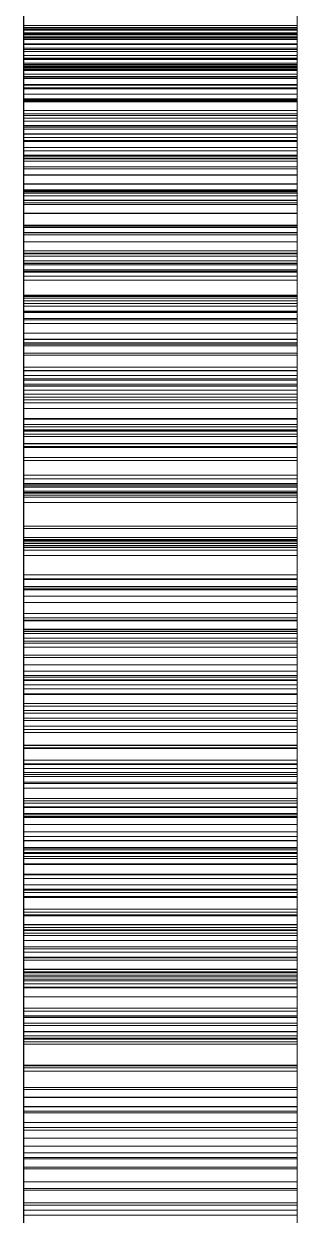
# Model space of a CAD drawing. Header units: millimetres. Extents: x 38 to 970, y 105 to 390.
# Drawn here: x 225 to 225.2, y 339.941 to 340.812 of the extents above; entities that cross this region are included whole.
import ezdxf

# ---------------------------------------------------------------- set-up
doc = ezdxf.new("R2010")
doc.units = ezdxf.units.MM
doc.linetypes.add('WP_HIDDEN', pattern=[2.3, 1.5, -0.8])
doc.layers.add('HIDDEN', color=7, linetype='WP_HIDDEN', lineweight=13)
doc.layers.add('VISIBLE', color=7, linetype='CONTINUOUS', lineweight=25)

msp = doc.modelspace()

# ---------------------------------------------------------------- linework, layer by layer
at = {"layer": 'HIDDEN', "ltscale": 1.428571}
for p, q in [((225, 341.01976), (225, 338.86676)), ((225, 339.45567), (225, 341.01976)), ((225.2, 338.86676), (225.2, 341.01976)), ((225.2, 341.01976), (225.2, 339.45567)), ((225, 340.83688), (225, 340.80851)), ((225.2, 340.80851), (225.2, 340.83688)), ((225, 340.80583), (225, 340.8273)), ((225, 340.80439), (225, 340.82713)), ((225, 340.82475), (225, 340.7922)), ((225, 340.8019), (225, 340.82344)), ((225, 340.82277), (225, 340.80091)), ((225.2, 340.8273), (225.2, 340.80583)), ((225.2, 340.82713), (225.2, 340.80439)), ((225.2, 340.7922), (225.2, 340.82475)), ((225.2, 340.82344), (225.2, 340.8019)), ((225.2, 340.80091), (225.2, 340.82277)), ((225, 340.8125), (225, 340.78942)), ((225.2, 340.78942), (225.2, 340.8125)), ((225, 340.81121), (225, 340.8097)), ((225, 340.80972), (225, 340.81121)), ((225, 340.81121), (225.2, 340.81121)), ((225, 340.80967), (225, 340.81121)), ((225, 340.80975), (225, 340.80796)), ((225, 340.80806), (225, 340.80975)), ((225, 340.80975), (225.2, 340.80975)), ((225, 340.80525), (225, 340.80972)), ((225, 340.80972), (225.2, 340.80972)), ((225, 340.8097), (225, 340.80516)), ((225, 340.8097), (225.2, 340.8097)), ((225, 340.80967), (225.2, 340.80967)), ((225, 340.80502), (225, 340.80967)), ((225, 340.80851), (225, 340.77841)), ((225, 340.80851), (225.2, 340.80851)), ((225, 340.803), (225, 340.80806)), ((225, 340.80806), (225.2, 340.80806)), ((225, 340.80796), (225, 340.80259)), ((225, 340.80796), (225.2, 340.80796)), ((225, 340.78377), (225, 340.80583)), ((225, 340.80583), (225.2, 340.80583)), ((225, 340.79779), (225, 340.80525)), ((225, 340.80525), (225.2, 340.80525)), ((225, 340.80516), (225, 340.79758)), ((225, 340.80516), (225.2, 340.80516)), ((225, 340.80502), (225.2, 340.80502)), ((225, 340.79727), (225, 340.80502)), ((225, 340.78051), (225, 340.80439)), ((225, 340.80439), (225.2, 340.80439)), ((225.2, 340.81121), (225.2, 340.80972)), ((225.2, 340.8097), (225.2, 340.81121)), ((225.2, 340.81121), (225.2, 340.80967)), ((225.2, 340.80975), (225.2, 340.80806)), ((225.2, 340.80796), (225.2, 340.80975)), ((225.2, 340.80972), (225.2, 340.80525)), ((225.2, 340.80516), (225.2, 340.8097)), ((225.2, 340.80967), (225.2, 340.80502)), ((225.2, 340.77841), (225.2, 340.80851)), ((225.2, 340.80806), (225.2, 340.803)), ((225.2, 340.80259), (225.2, 340.80796)), ((225.2, 340.80583), (225.2, 340.78377)), ((225.2, 340.80525), (225.2, 340.79779)), ((225.2, 340.79758), (225.2, 340.80516)), ((225.2, 340.80502), (225.2, 340.79727)), ((225.2, 340.80439), (225.2, 340.78051)), ((225, 340.79457), (225, 340.803)), ((225, 340.803), (225.2, 340.803)), ((225, 340.80259), (225, 340.79364)), ((225, 340.80259), (225.2, 340.80259)), ((225, 340.77942), (225, 340.8019)), ((225, 340.8019), (225.2, 340.8019)), ((225, 340.80091), (225, 340.77849)), ((225, 340.80091), (225.2, 340.80091)), ((225, 340.78735), (225, 340.79779)), ((225, 340.79779), (225.2, 340.79779)), ((225, 340.79758), (225, 340.78698)), ((225, 340.79758), (225.2, 340.79758)), ((225, 340.79727), (225.2, 340.79727)), ((225, 340.78643), (225, 340.79727)), ((225.2, 340.803), (225.2, 340.79457)), ((225.2, 340.79364), (225.2, 340.80259)), ((225.2, 340.8019), (225.2, 340.77942)), ((225.2, 340.77849), (225.2, 340.80091)), ((225.2, 340.79779), (225.2, 340.78735)), ((225.2, 340.78698), (225.2, 340.79758)), ((225.2, 340.79727), (225.2, 340.78643)), ((225, 340.78276), (225, 340.79457)), ((225, 340.79457), (225.2, 340.79457)), ((225, 340.79364), (225, 340.78111)), ((225, 340.79364), (225.2, 340.79364)), ((225, 340.7922), (225, 340.75688)), ((225, 340.7922), (225.2, 340.7922)), ((225, 340.78942), (225, 340.76569)), ((225, 340.78942), (225.2, 340.78942)), ((225, 340.77393), (225, 340.78735)), ((225, 340.78735), (225.2, 340.78735)), ((225, 340.78698), (225, 340.77335)), ((225, 340.78698), (225.2, 340.78698)), ((225, 340.78643), (225.2, 340.78643)), ((225, 340.77249), (225, 340.78643)), ((225.2, 340.79457), (225.2, 340.78276)), ((225.2, 340.78111), (225.2, 340.79364)), ((225.2, 340.75688), (225.2, 340.7922)), ((225.2, 340.76569), (225.2, 340.78942)), ((225.2, 340.78735), (225.2, 340.77393)), ((225.2, 340.77335), (225.2, 340.78698)), ((225.2, 340.78643), (225.2, 340.77249)), ((225, 340.76113), (225, 340.78377)), ((225, 340.78377), (225.2, 340.78377)), ((225, 340.76758), (225, 340.78276)), ((225, 340.78276), (225.2, 340.78276)), ((225, 340.78184), (225, 340.06956)), ((225, 340.78184), (225.2, 340.78184)), ((225, 340.7803), (225, 340.78184)), ((225, 340.78111), (225, 340.765)), ((225, 340.78111), (225.2, 340.78111)), ((225, 340.75551), (225, 340.78051)), ((225, 340.78051), (225.2, 340.78051)), ((225, 340.7803), (225.2, 340.7803)), ((225, 340.77569), (225, 340.7803)), ((225, 340.75602), (225, 340.77942)), ((225, 340.77942), (225.2, 340.77942)), ((225, 340.77849), (225, 340.75552)), ((225, 340.77849), (225.2, 340.77849)), ((225, 340.77841), (225, 340.7466)), ((225, 340.77841), (225.2, 340.77841)), ((225.2, 340.78377), (225.2, 340.76113)), ((225.2, 340.78276), (225.2, 340.76758)), ((225.2, 340.06956), (225.2, 340.78184)), ((225.2, 340.78184), (225.2, 340.7803)), ((225.2, 340.765), (225.2, 340.78111)), ((225.2, 340.78051), (225.2, 340.75551)), ((225.2, 340.7803), (225.2, 340.77569)), ((225.2, 340.77942), (225.2, 340.75602)), ((225.2, 340.75552), (225.2, 340.77849)), ((225.2, 340.7466), (225.2, 340.77841)), ((225, 340.77569), (225.2, 340.77569)), ((225, 340.76801), (225, 340.77569)), ((225, 340.75752), (225, 340.77393)), ((225, 340.77393), (225.2, 340.77393)), ((225, 340.77335), (225, 340.75669)), ((225, 340.77335), (225.2, 340.77335)), ((225, 340.77249), (225.2, 340.77249)), ((225, 340.75545), (225, 340.77249)), ((225.2, 340.77569), (225.2, 340.76801)), ((225.2, 340.77393), (225.2, 340.75752)), ((225.2, 340.75669), (225.2, 340.77335)), ((225.2, 340.77249), (225.2, 340.75545)), ((225, 340.76801), (225.2, 340.76801)), ((225, 340.75724), (225, 340.76801)), ((225, 340.74903), (225, 340.76758)), ((225, 340.76758), (225.2, 340.76758)), ((225, 340.76569), (225, 340.74132)), ((225, 340.76569), (225.2, 340.76569)), ((225, 340.765), (225, 340.74531)), ((225, 340.765), (225.2, 340.765)), ((225, 340.7379), (225, 340.76113)), ((225, 340.76113), (225.2, 340.76113)), ((225.2, 340.76801), (225.2, 340.75724)), ((225.2, 340.76758), (225.2, 340.74903)), ((225.2, 340.74132), (225.2, 340.76569)), ((225.2, 340.74531), (225.2, 340.765)), ((225.2, 340.76113), (225.2, 340.7379)), ((225, 340.73813), (225, 340.75752)), ((225, 340.75752), (225.2, 340.75752)), ((225, 340.75724), (225.2, 340.75724)), ((225, 340.74341), (225, 340.75724)), ((225, 340.75688), (225, 340.71968)), ((225, 340.75688), (225.2, 340.75688)), ((225, 340.75669), (225, 340.737)), ((225, 340.75669), (225.2, 340.75669)), ((225, 340.73167), (225, 340.75602)), ((225, 340.75602), (225.2, 340.75602)), ((225, 340.75552), (225, 340.73199)), ((225, 340.75552), (225.2, 340.75552)), ((225, 340.72937), (225, 340.75551)), ((225, 340.75551), (225.2, 340.75551)), ((225, 340.75545), (225.2, 340.75545)), ((225, 340.73532), (225, 340.75545)), ((225.2, 340.75752), (225.2, 340.73813)), ((225.2, 340.75724), (225.2, 340.74341)), ((225.2, 340.71968), (225.2, 340.75688)), ((225.2, 340.737), (225.2, 340.75669)), ((225.2, 340.75602), (225.2, 340.73167)), ((225.2, 340.73199), (225.2, 340.75552)), ((225.2, 340.75551), (225.2, 340.72937)), ((225.2, 340.75545), (225.2, 340.73532)), ((225, 340.7271), (225, 340.74903)), ((225, 340.74903), (225.2, 340.74903)), ((225, 340.7466), (225, 340.71367)), ((225, 340.7466), (225.2, 340.7466)), ((225, 340.74531), (225, 340.72204)), ((225, 340.74531), (225.2, 340.74531)), ((225, 340.74341), (225.2, 340.74341)), ((225, 340.72649), (225, 340.74341)), ((225.2, 340.74903), (225.2, 340.7271)), ((225.2, 340.71367), (225.2, 340.7466)), ((225.2, 340.72204), (225.2, 340.74531)), ((225.2, 340.74341), (225.2, 340.72649)), ((225, 340.74132), (225, 340.71631)), ((225, 340.74132), (225.2, 340.74132)), ((225, 340.71575), (225, 340.73813)), ((225, 340.73813), (225.2, 340.73813)), ((225, 340.71408), (225, 340.7379)), ((225, 340.7379), (225.2, 340.7379)), ((225, 340.737), (225, 340.71429)), ((225, 340.737), (225.2, 340.737)), ((225, 340.73532), (225.2, 340.73532)), ((225, 340.71208), (225, 340.73532)), ((225.2, 340.71631), (225.2, 340.74132)), ((225.2, 340.73813), (225.2, 340.71575)), ((225.2, 340.7379), (225.2, 340.71408)), ((225.2, 340.71429), (225.2, 340.737)), ((225.2, 340.73532), (225.2, 340.71208)), ((225, 340.73199), (225, 340.7079)), ((225, 340.73199), (225.2, 340.73199)), ((225, 340.70639), (225, 340.73167)), ((225, 340.73167), (225.2, 340.73167)), ((225, 340.70211), (225, 340.72937)), ((225, 340.72937), (225.2, 340.72937)), ((225, 340.7018), (225, 340.7271)), ((225, 340.7271), (225.2, 340.7271)), ((225, 340.72649), (225.2, 340.72649)), ((225, 340.70651), (225, 340.72649)), ((225.2, 340.7079), (225.2, 340.73199)), ((225.2, 340.73167), (225.2, 340.70639)), ((225.2, 340.72937), (225.2, 340.70211)), ((225.2, 340.7271), (225.2, 340.7018)), ((225.2, 340.72649), (225.2, 340.70651)), ((225, 340.72204), (225, 340.69519)), ((225, 340.72204), (225.2, 340.72204)), ((225, 340.71968), (225, 340.68152)), ((225, 340.71968), (225.2, 340.71968)), ((225.2, 340.69519), (225.2, 340.72204)), ((225.2, 340.68152), (225.2, 340.71968)), ((225, 340.71631), (225, 340.69065)), ((225, 340.71631), (225.2, 340.71631)), ((225, 340.69111), (225, 340.71575)), ((225, 340.71575), (225.2, 340.71575)), ((225, 340.71429), (225, 340.68854)), ((225, 340.71429), (225.2, 340.71429)), ((225, 340.71429), (225, 340.68946)), ((225, 340.68969), (225, 340.71408)), ((225, 340.71408), (225.2, 340.71408)), ((225, 340.71367), (225, 340.68023)), ((225, 340.71367), (225.2, 340.71367)), ((225, 340.71208), (225.2, 340.71208)), ((225, 340.68658), (225, 340.71208)), ((225, 340.7079), (225, 340.68326)), ((225, 340.7079), (225.2, 340.7079)), ((225.2, 340.69065), (225.2, 340.71631)), ((225.2, 340.71575), (225.2, 340.69111)), ((225.2, 340.68854), (225.2, 340.71429)), ((225.2, 340.68946), (225.2, 340.71429)), ((225.2, 340.71408), (225.2, 340.68969)), ((225.2, 340.68023), (225.2, 340.71367)), ((225.2, 340.71208), (225.2, 340.68658)), ((225.2, 340.68326), (225.2, 340.7079)), ((225, 340.70651), (225.2, 340.70651)), ((225, 340.69536), (225, 340.70651)), ((225, 340.68018), (225, 340.70639)), ((225, 340.70639), (225.2, 340.70639)), ((225, 340.67371), (225, 340.70211)), ((225, 340.70211), (225.2, 340.70211)), ((225, 340.67405), (225, 340.7018)), ((225, 340.7018), (225.2, 340.7018)), ((225.2, 340.70651), (225.2, 340.69536)), ((225.2, 340.70639), (225.2, 340.68018)), ((225.2, 340.70211), (225.2, 340.67371)), ((225.2, 340.7018), (225.2, 340.67405)), ((225, 340.69536), (225.2, 340.69536)), ((225, 340.68344), (225, 340.69536)), ((225, 340.69519), (225, 340.66518)), ((225, 340.69519), (225.2, 340.69519)), ((225, 340.6649), (225, 340.69111)), ((225, 340.69111), (225.2, 340.69111)), ((225, 340.69065), (225, 340.66435)), ((225, 340.69065), (225.2, 340.69065)), ((225.2, 340.69536), (225.2, 340.68344)), ((225.2, 340.66518), (225.2, 340.69519)), ((225.2, 340.69111), (225.2, 340.6649)), ((225.2, 340.66435), (225.2, 340.69065)), ((225, 340.6647), (225, 340.68969)), ((225, 340.68969), (225.2, 340.68969)), ((225, 340.68946), (225, 340.66343)), ((225, 340.68946), (225.2, 340.68946)), ((225, 340.68854), (225, 340.65976)), ((225, 340.68854), (225.2, 340.68854)), ((225, 340.68658), (225.2, 340.68658)), ((225, 340.65963), (225, 340.68658)), ((225, 340.68344), (225.2, 340.68344)), ((225, 340.658), (225, 340.68344)), ((225, 340.68326), (225, 340.65806)), ((225, 340.68326), (225.2, 340.68326)), ((225.2, 340.68969), (225.2, 340.6647)), ((225.2, 340.66343), (225.2, 340.68946)), ((225.2, 340.65976), (225.2, 340.68854)), ((225.2, 340.68658), (225.2, 340.65963)), ((225.2, 340.68344), (225.2, 340.658)), ((225.2, 340.65806), (225.2, 340.68326)), ((225, 340.68152), (225, 340.64239)), ((225, 340.68152), (225.2, 340.68152)), ((225, 340.68023), (225, 340.64629)), ((225, 340.68023), (225.2, 340.68023)), ((225, 340.65303), (225, 340.68018)), ((225, 340.68018), (225.2, 340.68018)), ((225, 340.64476), (225, 340.67405)), ((225, 340.67405), (225.2, 340.67405)), ((225, 340.64419), (225, 340.67371)), ((225, 340.67371), (225.2, 340.67371)), ((225.2, 340.64239), (225.2, 340.68152)), ((225.2, 340.64629), (225.2, 340.68023)), ((225.2, 340.68018), (225.2, 340.65303)), ((225.2, 340.67405), (225.2, 340.64476)), ((225.2, 340.67371), (225.2, 340.64419)), ((225, 340.66518), (225, 340.63241)), ((225, 340.66518), (225.2, 340.66518)), ((225, 340.63714), (225, 340.6649)), ((225, 340.6649), (225.2, 340.6649)), ((225, 340.63913), (225, 340.6647)), ((225, 340.6647), (225.2, 340.6647)), ((225, 340.66435), (225, 340.63741)), ((225, 340.66435), (225.2, 340.66435)), ((225.2, 340.63241), (225.2, 340.66518)), ((225.2, 340.6649), (225.2, 340.63714)), ((225.2, 340.6647), (225.2, 340.63913)), ((225.2, 340.63741), (225.2, 340.66435)), ((225, 340.66343), (225, 340.63622)), ((225, 340.66343), (225.2, 340.66343)), ((225, 340.65976), (225, 340.62796)), ((225, 340.65976), (225.2, 340.65976)), ((225, 340.65963), (225.2, 340.65963)), ((225, 340.63123), (225, 340.65963)), ((225, 340.65806), (225, 340.63231)), ((225, 340.65806), (225.2, 340.65806)), ((225, 340.658), (225.2, 340.658)), ((225, 340.63085), (225, 340.658)), ((225.2, 340.63622), (225.2, 340.66343)), ((225.2, 340.62796), (225.2, 340.65976)), ((225.2, 340.65963), (225.2, 340.63123)), ((225.2, 340.63231), (225.2, 340.65806)), ((225.2, 340.658), (225.2, 340.63085)), ((225, 340.62494), (225, 340.65303)), ((225, 340.65303), (225.2, 340.65303)), ((225.2, 340.65303), (225.2, 340.62494)), ((225, 340.64629), (225, 340.61185)), ((225, 340.64629), (225.2, 340.64629)), ((225, 340.61393), (225, 340.64476)), ((225, 340.64476), (225.2, 340.64476)), ((225, 340.61354), (225, 340.64419)), ((225, 340.64419), (225.2, 340.64419)), ((225, 340.64239), (225, 340.6023)), ((225, 340.64239), (225.2, 340.64239)), ((225, 340.61298), (225, 340.63913)), ((225, 340.63913), (225.2, 340.63913)), ((225.2, 340.61185), (225.2, 340.64629)), ((225.2, 340.64476), (225.2, 340.61393)), ((225.2, 340.64419), (225.2, 340.61354)), ((225.2, 340.6023), (225.2, 340.64239)), ((225.2, 340.63913), (225.2, 340.61298)), ((225, 340.63741), (225, 340.60983)), ((225, 340.63741), (225.2, 340.63741)), ((225, 340.60781), (225, 340.63714)), ((225, 340.63714), (225.2, 340.63714)), ((225, 340.63622), (225, 340.60781)), ((225, 340.63622), (225.2, 340.63622)), ((225, 340.63241), (225, 340.59689)), ((225, 340.63241), (225.2, 340.63241)), ((225, 340.63231), (225, 340.60599)), ((225, 340.63231), (225.2, 340.63231)), ((225, 340.63123), (225.2, 340.63123)), ((225, 340.60139), (225, 340.63123)), ((225, 340.63085), (225.2, 340.63085)), ((225, 340.602), (225, 340.63085)), ((225.2, 340.60983), (225.2, 340.63741)), ((225.2, 340.63714), (225.2, 340.60781)), ((225.2, 340.60781), (225.2, 340.63622)), ((225.2, 340.59689), (225.2, 340.63241)), ((225.2, 340.60599), (225.2, 340.63231)), ((225.2, 340.63123), (225.2, 340.60139)), ((225.2, 340.63085), (225.2, 340.602)), ((225, 340.62796), (225, 340.59312)), ((225, 340.62796), (225.2, 340.62796)), ((225, 340.59592), (225, 340.62494)), ((225, 340.62494), (225.2, 340.62494)), ((225.2, 340.59312), (225.2, 340.62796)), ((225.2, 340.62494), (225.2, 340.59592)), ((225, 340.58156), (225, 340.61393)), ((225, 340.61393), (225.2, 340.61393)), ((225, 340.58175), (225, 340.61354)), ((225, 340.61354), (225.2, 340.61354)), ((225, 340.58624), (225, 340.61298)), ((225, 340.61298), (225.2, 340.61298)), ((225.2, 340.61393), (225.2, 340.58156)), ((225.2, 340.61354), (225.2, 340.58175)), ((225.2, 340.61298), (225.2, 340.58624)), ((225, 340.61185), (225, 340.5769)), ((225, 340.61185), (225.2, 340.61185)), ((225, 340.60983), (225, 340.5816)), ((225, 340.60983), (225.2, 340.60983)), ((225, 340.57692), (225, 340.60781)), ((225, 340.60781), (225.2, 340.60781)), ((225, 340.60781), (225, 340.57821)), ((225, 340.60599), (225, 340.57913)), ((225, 340.60599), (225.2, 340.60599)), ((225.2, 340.5769), (225.2, 340.61185)), ((225.2, 340.5816), (225.2, 340.60983)), ((225.2, 340.60781), (225.2, 340.57692)), ((225.2, 340.57821), (225.2, 340.60781)), ((225.2, 340.57913), (225.2, 340.60599)), ((225, 340.6023), (225, 340.56125)), ((225, 340.6023), (225.2, 340.6023)), ((225, 340.602), (225.2, 340.602)), ((225, 340.57146), (225, 340.602)), ((225, 340.60139), (225.2, 340.60139)), ((225, 340.5701), (225, 340.60139)), ((225, 340.59689), (225, 340.55861)), ((225, 340.59689), (225.2, 340.59689)), ((225, 340.53508), (225, 340.59592)), ((225, 340.59592), (225.2, 340.59592)), ((225.2, 340.56125), (225.2, 340.6023)), ((225.2, 340.602), (225.2, 340.57146)), ((225.2, 340.60139), (225.2, 340.5701)), ((225.2, 340.55861), (225.2, 340.59689)), ((225.2, 340.59592), (225.2, 340.53508)), ((225, 340.59312), (225, 340.55526)), ((225, 340.59312), (225.2, 340.59312)), ((225, 340.55892), (225, 340.58624)), ((225, 340.58624), (225.2, 340.58624)), ((225.2, 340.55526), (225.2, 340.59312)), ((225.2, 340.58624), (225.2, 340.55892)), ((225, 340.54884), (225, 340.58175)), ((225, 340.58175), (225.2, 340.58175)), ((225, 340.5816), (225, 340.55274)), ((225, 340.5816), (225.2, 340.5816)), ((225, 340.54765), (225, 340.58156)), ((225, 340.58156), (225.2, 340.58156)), ((225, 340.57913), (225, 340.5517)), ((225, 340.57913), (225.2, 340.57913)), ((225, 340.57821), (225, 340.54741)), ((225, 340.57821), (225.2, 340.57821)), ((225.2, 340.58175), (225.2, 340.54884)), ((225.2, 340.55274), (225.2, 340.5816)), ((225.2, 340.58156), (225.2, 340.54765)), ((225.2, 340.5517), (225.2, 340.57913)), ((225.2, 340.54741), (225.2, 340.57821)), ((225, 340.54448), (225, 340.57692)), ((225, 340.57692), (225.2, 340.57692)), ((225, 340.5769), (225, 340.54145)), ((225, 340.5769), (225.2, 340.5769)), ((225, 340.57146), (225.2, 340.57146)), ((225, 340.53922), (225, 340.57146)), ((225, 340.5701), (225.2, 340.5701)), ((225, 340.53736), (225, 340.5701)), ((225.2, 340.57692), (225.2, 340.54448)), ((225.2, 340.54145), (225.2, 340.5769)), ((225.2, 340.57146), (225.2, 340.53922)), ((225.2, 340.5701), (225.2, 340.53736)), ((225, 340.56125), (225, 340.51923)), ((225, 340.56125), (225.2, 340.56125)), ((225.2, 340.51923), (225.2, 340.56125)), ((225, 340.53101), (225, 340.55892)), ((225, 340.55892), (225.2, 340.55892)), ((225, 340.55861), (225, 340.51758)), ((225, 340.55861), (225.2, 340.55861)), ((225, 340.55526), (225, 340.51437)), ((225, 340.55526), (225.2, 340.55526)), ((225, 340.55274), (225, 340.52323)), ((225, 340.55274), (225.2, 340.55274)), ((225, 340.5517), (225, 340.52372)), ((225, 340.5517), (225.2, 340.5517)), ((225.2, 340.55892), (225.2, 340.53101)), ((225.2, 340.51758), (225.2, 340.55861)), ((225.2, 340.51437), (225.2, 340.55526)), ((225.2, 340.52323), (225.2, 340.55274)), ((225.2, 340.52372), (225.2, 340.5517)), ((225, 340.51479), (225, 340.54884)), ((225, 340.54884), (225.2, 340.54884)), ((225, 340.51221), (225, 340.54765)), ((225, 340.54765), (225.2, 340.54765)), ((225, 340.54741), (225, 340.51542)), ((225, 340.54741), (225.2, 340.54741)), ((225, 340.51047), (225, 340.54448)), ((225, 340.54448), (225.2, 340.54448)), ((225.2, 340.54884), (225.2, 340.51479)), ((225.2, 340.54765), (225.2, 340.51221)), ((225.2, 340.51542), (225.2, 340.54741)), ((225.2, 340.54448), (225.2, 340.51047)), ((225, 340.54145), (225, 340.50549)), ((225, 340.54145), (225.2, 340.54145)), ((225, 340.53922), (225.2, 340.53922)), ((225, 340.50528), (225, 340.53922)), ((225, 340.53736), (225.2, 340.53736)), ((225, 340.50318), (225, 340.53736)), ((225, 340.47049), (225, 340.53508)), ((225, 340.53508), (225.2, 340.53508)), ((225.2, 340.50549), (225.2, 340.54145)), ((225.2, 340.53922), (225.2, 340.50528)), ((225.2, 340.53736), (225.2, 340.50318)), ((225.2, 340.53508), (225.2, 340.47049)), ((225, 340.50251), (225, 340.53101)), ((225, 340.53101), (225.2, 340.53101)), ((225.2, 340.53101), (225.2, 340.50251)), ((225, 340.52372), (225, 340.49518)), ((225, 340.52372), (225.2, 340.52372)), ((225, 340.52323), (225, 340.49307)), ((225, 340.52323), (225.2, 340.52323)), ((225, 340.51923), (225, 340.47625)), ((225, 340.51923), (225.2, 340.51923)), ((225, 340.51758), (225, 340.4738)), ((225, 340.51758), (225.2, 340.51758)), ((225.2, 340.49518), (225.2, 340.52372)), ((225.2, 340.49307), (225.2, 340.52323)), ((225.2, 340.47625), (225.2, 340.51923)), ((225.2, 340.4738), (225.2, 340.51758)), ((225, 340.51542), (225, 340.48224)), ((225, 340.51542), (225.2, 340.51542)), ((225, 340.47962), (225, 340.51479)), ((225, 340.51479), (225.2, 340.51479)), ((225, 340.51437), (225, 340.47045)), ((225, 340.51437), (225.2, 340.51437)), ((225, 340.47523), (225, 340.51221)), ((225, 340.51221), (225.2, 340.51221)), ((225, 340.4749), (225, 340.51047)), ((225, 340.51047), (225.2, 340.51047)), ((225.2, 340.48224), (225.2, 340.51542)), ((225.2, 340.51479), (225.2, 340.47962)), ((225.2, 340.47045), (225.2, 340.51437)), ((225.2, 340.51221), (225.2, 340.47523)), ((225.2, 340.51047), (225.2, 340.4749)), ((225, 340.50549), (225, 340.46903)), ((225, 340.50549), (225.2, 340.50549)), ((225, 340.50528), (225.2, 340.50528)), ((225, 340.46964), (225, 340.50528)), ((225, 340.50318), (225.2, 340.50318)), ((225, 340.46756), (225, 340.50318)), ((225, 340.47343), (225, 340.50251)), ((225, 340.50251), (225.2, 340.50251)), ((225.2, 340.46903), (225.2, 340.50549)), ((225.2, 340.50528), (225.2, 340.46964)), ((225.2, 340.50318), (225.2, 340.46756)), ((225.2, 340.50251), (225.2, 340.47343)), ((225, 340.49518), (225, 340.46609)), ((225, 340.49518), (225.2, 340.49518)), ((225, 340.49307), (225, 340.46228)), ((225, 340.49307), (225.2, 340.49307)), ((225.2, 340.46609), (225.2, 340.49518)), ((225.2, 340.46228), (225.2, 340.49307)), ((225, 340.48224), (225, 340.44493)), ((225, 340.48224), (225.2, 340.48224)), ((225.2, 340.44493), (225.2, 340.48224)), ((225, 340.44331), (225, 340.47962)), ((225, 340.47962), (225.2, 340.47962)), ((225, 340.47625), (225, 340.43231)), ((225, 340.47625), (225.2, 340.47625)), ((225, 340.43672), (225, 340.47523)), ((225, 340.47523), (225.2, 340.47523)), ((225, 340.4305), (225, 340.4749)), ((225, 340.4749), (225.2, 340.4749)), ((225, 340.4738), (225, 340.42726)), ((225, 340.4738), (225.2, 340.4738)), ((225, 340.4352), (225, 340.47343)), ((225, 340.47343), (225.2, 340.47343)), ((225.2, 340.47962), (225.2, 340.44331)), ((225.2, 340.43231), (225.2, 340.47625)), ((225.2, 340.47523), (225.2, 340.43672)), ((225.2, 340.4749), (225.2, 340.4305)), ((225.2, 340.42726), (225.2, 340.4738)), ((225.2, 340.47343), (225.2, 340.4352)), ((225, 340.4235), (225, 340.47049)), ((225, 340.47049), (225.2, 340.47049)), ((225, 340.47045), (225, 340.4235)), ((225, 340.47045), (225.2, 340.47045)), ((225, 340.46964), (225.2, 340.46964)), ((225, 340.43231), (225, 340.46964)), ((225, 340.46903), (225, 340.43454)), ((225, 340.46903), (225.2, 340.46903)), ((225, 340.46756), (225.2, 340.46756)), ((225, 340.43335), (225, 340.46756)), ((225, 340.46609), (225, 340.42925)), ((225, 340.46609), (225.2, 340.46609)), ((225.2, 340.47049), (225.2, 340.4235)), ((225.2, 340.4235), (225.2, 340.47045)), ((225.2, 340.46964), (225.2, 340.43231)), ((225.2, 340.43454), (225.2, 340.46903)), ((225.2, 340.46756), (225.2, 340.43335)), ((225.2, 340.42925), (225.2, 340.46609)), ((225, 340.46228), (225, 340.43084)), ((225, 340.46228), (225.2, 340.46228)), ((225.2, 340.43084), (225.2, 340.46228)), ((225, 340.44493), (225, 340.40936)), ((225, 340.44493), (225.2, 340.44493)), ((225, 340.40587), (225, 340.44331)), ((225, 340.44331), (225.2, 340.44331)), ((225.2, 340.40936), (225.2, 340.44493)), ((225.2, 340.44331), (225.2, 340.40587)), ((225, 340.39898), (225, 340.43672)), ((225, 340.43672), (225.2, 340.43672)), ((225, 340.39835), (225, 340.4352)), ((225, 340.4352), (225.2, 340.4352)), ((225, 340.43454), (225, 340.40083)), ((225, 340.43454), (225.2, 340.43454)), ((225, 340.43335), (225.2, 340.43335)), ((225, 340.4005), (225, 340.43335)), ((225, 340.43231), (225, 340.37616)), ((225, 340.43231), (225.2, 340.43231)), ((225, 340.40648), (225, 340.43231)), ((225, 340.43084), (225, 340.3986)), ((225, 340.43084), (225.2, 340.43084)), ((225, 340.38908), (225, 340.4305)), ((225, 340.4305), (225.2, 340.4305)), ((225, 340.42925), (225, 340.39362)), ((225, 340.42925), (225.2, 340.42925)), ((225.2, 340.43672), (225.2, 340.39898)), ((225.2, 340.4352), (225.2, 340.39835)), ((225.2, 340.40083), (225.2, 340.43454)), ((225.2, 340.43335), (225.2, 340.4005)), ((225.2, 340.37616), (225.2, 340.43231)), ((225.2, 340.43231), (225.2, 340.40648)), ((225.2, 340.3986), (225.2, 340.43084)), ((225.2, 340.4305), (225.2, 340.38908)), ((225.2, 340.39362), (225.2, 340.42925)), ((225, 340.42726), (225, 340.37797)), ((225, 340.42726), (225.2, 340.42726)), ((225, 340.4235), (225.2, 340.4235)), ((225.2, 340.37797), (225.2, 340.42726)), ((225, 340.40936), (225, 340.37554)), ((225, 340.40936), (225.2, 340.40936)), ((225, 340.40648), (225.2, 340.40648)), ((225, 340.38114), (225, 340.40648)), ((225, 340.37797), (225, 340.40587)), ((225, 340.40587), (225.2, 340.40587)), ((225.2, 340.37554), (225.2, 340.40936)), ((225.2, 340.40648), (225.2, 340.38114)), ((225.2, 340.40587), (225.2, 340.37797)), ((225, 340.40083), (225, 340.3679)), ((225, 340.40083), (225.2, 340.40083)), ((225, 340.4005), (225.2, 340.4005)), ((225, 340.36901), (225, 340.4005)), ((225, 340.36067), (225, 340.39898)), ((225, 340.39898), (225.2, 340.39898)), ((225, 340.3986), (225, 340.3665)), ((225, 340.3986), (225.2, 340.3986)), ((225, 340.36287), (225, 340.39835)), ((225, 340.39835), (225.2, 340.39835)), ((225.2, 340.3679), (225.2, 340.40083)), ((225.2, 340.4005), (225.2, 340.36901)), ((225.2, 340.39898), (225.2, 340.36067)), ((225.2, 340.3665), (225.2, 340.3986)), ((225.2, 340.39835), (225.2, 340.36287)), ((225, 340.39362), (225, 340.35921)), ((225, 340.39362), (225.2, 340.39362)), ((225, 340.36949), (225, 340.38908)), ((225, 340.38908), (225.2, 340.38908)), ((225.2, 340.35921), (225.2, 340.39362)), ((225.2, 340.38908), (225.2, 340.36949)), ((225, 340.38114), (225.2, 340.38114)), ((225, 340.35627), (225, 340.38114)), ((225, 340.37797), (225.2, 340.37797)), ((225.2, 340.38114), (225.2, 340.35627)), ((225, 340.37616), (225, 340.34893)), ((225, 340.37616), (225.2, 340.37616)), ((225, 340.37554), (225, 340.34346)), ((225, 340.37554), (225.2, 340.37554)), ((225, 340.35064), (225, 340.36949)), ((225, 340.36949), (225.2, 340.36949)), ((225, 340.36901), (225.2, 340.36901)), ((225, 340.33887), (225, 340.36901)), ((225, 340.3679), (225, 340.33575)), ((225, 340.3679), (225.2, 340.3679)), ((225.2, 340.34893), (225.2, 340.37616)), ((225.2, 340.34346), (225.2, 340.37554)), ((225.2, 340.36949), (225.2, 340.35064)), ((225.2, 340.36901), (225.2, 340.33887)), ((225.2, 340.33575), (225.2, 340.3679)), ((225, 340.3665), (225, 340.33453)), ((225, 340.3665), (225.2, 340.3665)), ((225, 340.32877), (225, 340.36287)), ((225, 340.36287), (225.2, 340.36287)), ((225, 340.32178), (225, 340.36067)), ((225, 340.36067), (225.2, 340.36067)), ((225, 340.35921), (225, 340.32602)), ((225, 340.35921), (225.2, 340.35921)), ((225.2, 340.33453), (225.2, 340.3665)), ((225.2, 340.36287), (225.2, 340.32877)), ((225.2, 340.36067), (225.2, 340.32178)), ((225.2, 340.32602), (225.2, 340.35921)), ((225, 340.35627), (225.2, 340.35627)), ((225, 340.33189), (225, 340.35627)), ((225, 340.33254), (225, 340.35064)), ((225, 340.35064), (225.2, 340.35064)), ((225.2, 340.35627), (225.2, 340.33189)), ((225.2, 340.35064), (225.2, 340.33254)), ((225, 340.34893), (225, 340.32225)), ((225, 340.34893), (225.2, 340.34893)), ((225, 340.34346), (225, 340.31312)), ((225, 340.34346), (225.2, 340.34346)), ((225.2, 340.32225), (225.2, 340.34893)), ((225.2, 340.31312), (225.2, 340.34346)), ((225, 340.33887), (225.2, 340.33887)), ((225, 340.31008), (225, 340.33887)), ((225, 340.33575), (225, 340.30438)), ((225, 340.33575), (225.2, 340.33575)), ((225, 340.33453), (225, 340.3027)), ((225, 340.33453), (225.2, 340.33453)), ((225.2, 340.33887), (225.2, 340.31008)), ((225.2, 340.30438), (225.2, 340.33575)), ((225.2, 340.3027), (225.2, 340.33453)), ((225, 340.31519), (225, 340.33254)), ((225, 340.33254), (225.2, 340.33254)), ((225, 340.33189), (225.2, 340.33189)), ((225, 340.30799), (225, 340.33189)), ((225, 340.29605), (225, 340.32877)), ((225, 340.32877), (225.2, 340.32877)), ((225, 340.32602), (225, 340.29404)), ((225, 340.32602), (225.2, 340.32602)), ((225.2, 340.33254), (225.2, 340.31519)), ((225.2, 340.33189), (225.2, 340.30799)), ((225.2, 340.32877), (225.2, 340.29605)), ((225.2, 340.29404), (225.2, 340.32602)), ((225, 340.32225), (225, 340.29615)), ((225, 340.32225), (225.2, 340.32225)), ((225, 340.28233), (225, 340.32178)), ((225, 340.32178), (225.2, 340.32178)), ((225.2, 340.29615), (225.2, 340.32225)), ((225.2, 340.32178), (225.2, 340.28233)), ((225, 340.29858), (225, 340.31519)), ((225, 340.31519), (225.2, 340.31519)), ((225, 340.31312), (225, 340.28453)), ((225, 340.31312), (225.2, 340.31312)), ((225, 340.31008), (225.2, 340.31008)), ((225, 340.28265), (225, 340.31008)), ((225, 340.30799), (225.2, 340.30799)), ((225, 340.28458), (225, 340.30799)), ((225.2, 340.31519), (225.2, 340.29858)), ((225.2, 340.28453), (225.2, 340.31312)), ((225.2, 340.31008), (225.2, 340.28265)), ((225.2, 340.30799), (225.2, 340.28458)), ((225, 340.30438), (225, 340.27379)), ((225, 340.30438), (225.2, 340.30438)), ((225, 340.3027), (225, 340.27101)), ((225, 340.3027), (225.2, 340.3027)), ((225, 340.28272), (225, 340.29858)), ((225, 340.29858), (225.2, 340.29858)), ((225.2, 340.27379), (225.2, 340.30438)), ((225.2, 340.27101), (225.2, 340.3027)), ((225.2, 340.29858), (225.2, 340.28272)), ((225, 340.29615), (225, 340.2706)), ((225, 340.29615), (225.2, 340.29615)), ((225, 340.2647), (225, 340.29605)), ((225, 340.29605), (225.2, 340.29605)), ((225, 340.29404), (225, 340.26328)), ((225, 340.29404), (225.2, 340.29404)), ((225.2, 340.2706), (225.2, 340.29615)), ((225.2, 340.29605), (225.2, 340.2647)), ((225.2, 340.26328), (225.2, 340.29404)), ((225, 340.28458), (225.2, 340.28458)), ((225, 340.26164), (225, 340.28458)), ((225, 340.28453), (225, 340.25768)), ((225, 340.28453), (225.2, 340.28453)), ((225, 340.2676), (225, 340.28272)), ((225, 340.28272), (225.2, 340.28272)), ((225, 340.28265), (225.2, 340.28265)), ((225, 340.25657), (225, 340.28265)), ((225, 340.24229), (225, 340.28233)), ((225, 340.28233), (225.2, 340.28233)), ((225.2, 340.28458), (225.2, 340.26164)), ((225.2, 340.25768), (225.2, 340.28453)), ((225.2, 340.28272), (225.2, 340.2676)), ((225.2, 340.28265), (225.2, 340.25657)), ((225.2, 340.28233), (225.2, 340.24229)), ((225, 340.27379), (225, 340.24398)), ((225, 340.27379), (225.2, 340.27379)), ((225.2, 340.24398), (225.2, 340.27379)), ((225, 340.27101), (225, 340.23946)), ((225, 340.27101), (225.2, 340.27101)), ((225, 340.2706), (225, 340.24562)), ((225, 340.2706), (225.2, 340.2706)), ((225, 340.25323), (225, 340.2676)), ((225, 340.2676), (225.2, 340.2676)), ((225, 340.23473), (225, 340.2647)), ((225, 340.2647), (225.2, 340.2647)), ((225, 340.26328), (225, 340.23374)), ((225, 340.26328), (225.2, 340.26328)), ((225.2, 340.23946), (225.2, 340.27101)), ((225.2, 340.24562), (225.2, 340.2706)), ((225.2, 340.2676), (225.2, 340.25323)), ((225.2, 340.2647), (225.2, 340.23473)), ((225.2, 340.23374), (225.2, 340.26328)), ((225, 340.26164), (225.2, 340.26164)), ((225, 340.23919), (225, 340.26164)), ((225, 340.25768), (225, 340.23258)), ((225, 340.25768), (225.2, 340.25768)), ((225, 340.25657), (225.2, 340.25657)), ((225, 340.23184), (225, 340.25657)), ((225.2, 340.26164), (225.2, 340.23919)), ((225.2, 340.23258), (225.2, 340.25768)), ((225.2, 340.25657), (225.2, 340.23184)), ((225, 340.2396), (225, 340.25323)), ((225, 340.25323), (225.2, 340.25323)), ((225.2, 340.25323), (225.2, 340.2396)), ((225, 340.24562), (225, 340.22119)), ((225, 340.24562), (225.2, 340.24562)), ((225, 340.24398), (225, 340.21495)), ((225, 340.24398), (225.2, 340.24398)), ((225, 340.20169), (225, 340.24229)), ((225, 340.24229), (225.2, 340.24229)), ((225, 340.22673), (225, 340.2396)), ((225, 340.2396), (225.2, 340.2396)), ((225, 340.23946), (225, 340.20805)), ((225, 340.23946), (225.2, 340.23946)), ((225, 340.23919), (225.2, 340.23919)), ((225, 340.21773), (225, 340.23919)), ((225.2, 340.22119), (225.2, 340.24562)), ((225.2, 340.21495), (225.2, 340.24398)), ((225.2, 340.24229), (225.2, 340.20169)), ((225.2, 340.2396), (225.2, 340.22673)), ((225.2, 340.20805), (225.2, 340.23946)), ((225.2, 340.23919), (225.2, 340.21773)), ((225, 340.20614), (225, 340.23473)), ((225, 340.23473), (225.2, 340.23473)), ((225, 340.23374), (225, 340.20541)), ((225, 340.23374), (225.2, 340.23374)), ((225, 340.23258), (225.2, 340.23258)), ((225, 340.23258), (225, 340.20986)), ((225, 340.23184), (225.2, 340.23184)), ((225, 340.2093), (225, 340.23184)), ((225.2, 340.23473), (225.2, 340.20614)), ((225.2, 340.20541), (225.2, 340.23374)), ((225.2, 340.20986), (225.2, 340.23258)), ((225.2, 340.23184), (225.2, 340.2093)), ((225, 340.21459), (225, 340.22673)), ((225, 340.22673), (225.2, 340.22673)), ((225, 340.22119), (225, 340.19734)), ((225, 340.22119), (225.2, 340.22119)), ((225.2, 340.22673), (225.2, 340.21459)), ((225.2, 340.19734), (225.2, 340.22119)), ((225, 340.21773), (225.2, 340.21773)), ((225, 340.19779), (225, 340.21773)), ((225, 340.21495), (225, 340.18705)), ((225, 340.21495), (225.2, 340.21495)), ((225, 340.2032), (225, 340.21459)), ((225, 340.21459), (225.2, 340.21459)), ((225.2, 340.21773), (225.2, 340.19779)), ((225.2, 340.18705), (225.2, 340.21495)), ((225.2, 340.21459), (225.2, 340.2032)), ((225, 340.20986), (225, 340.19017)), ((225, 340.20986), (225.2, 340.20986)), ((225, 340.2093), (225.2, 340.2093)), ((225, 340.18976), (225, 340.2093)), ((225, 340.20805), (225, 340.17677)), ((225, 340.20805), (225.2, 340.20805)), ((225, 340.17904), (225, 340.20614)), ((225, 340.20614), (225.2, 340.20614)), ((225, 340.20541), (225, 340.17848)), ((225, 340.20541), (225.2, 340.20541)), ((225, 340.18255), (225, 340.2032)), ((225, 340.2032), (225.2, 340.2032)), ((225.2, 340.19017), (225.2, 340.20986)), ((225.2, 340.2093), (225.2, 340.18976)), ((225.2, 340.17677), (225.2, 340.20805)), ((225.2, 340.20614), (225.2, 340.17904)), ((225.2, 340.17848), (225.2, 340.20541)), ((225.2, 340.2032), (225.2, 340.18255)), ((225, 340.16051), (225, 340.20169)), ((225, 340.20169), (225.2, 340.20169)), ((225, 340.19779), (225.2, 340.19779)), ((225, 340.17936), (225, 340.19779)), ((225, 340.19734), (225, 340.17404)), ((225, 340.19734), (225.2, 340.19734)), ((225.2, 340.20169), (225.2, 340.16051)), ((225.2, 340.19779), (225.2, 340.17936)), ((225.2, 340.17404), (225.2, 340.19734)), ((225, 340.19017), (225, 340.17351)), ((225, 340.19017), (225.2, 340.19017)), ((225, 340.18976), (225.2, 340.18976)), ((225, 340.17322), (225, 340.18976)), ((225, 340.18705), (225, 340.16061)), ((225, 340.18705), (225.2, 340.18705)), ((225.2, 340.17351), (225.2, 340.19017)), ((225.2, 340.18976), (225.2, 340.17322)), ((225.2, 340.16061), (225.2, 340.18705)), ((225, 340.16465), (225, 340.18255)), ((225, 340.18255), (225.2, 340.18255)), ((225, 340.17936), (225.2, 340.17936)), ((225, 340.16245), (225, 340.17936)), ((225, 340.15355), (225, 340.17904)), ((225, 340.17904), (225.2, 340.17904)), ((225, 340.17848), (225, 340.15313)), ((225, 340.17848), (225.2, 340.17848)), ((225, 340.17677), (225, 340.14535)), ((225, 340.17677), (225.2, 340.17677)), ((225.2, 340.18255), (225.2, 340.16465)), ((225.2, 340.17936), (225.2, 340.16245)), ((225.2, 340.17904), (225.2, 340.15355)), ((225.2, 340.15313), (225.2, 340.17848)), ((225.2, 340.14535), (225.2, 340.17677)), ((225, 340.17404), (225, 340.1513)), ((225, 340.17404), (225.2, 340.17404)), ((225, 340.17351), (225, 340.15988)), ((225, 340.17351), (225.2, 340.17351)), ((225, 340.17322), (225.2, 340.17322)), ((225, 340.1597), (225, 340.17322)), ((225.2, 340.1513), (225.2, 340.17404)), ((225.2, 340.15988), (225.2, 340.17351)), ((225.2, 340.17322), (225.2, 340.1597)), ((225, 340.14951), (225, 340.16465)), ((225, 340.16465), (225.2, 340.16465)), ((225, 340.16245), (225.2, 340.16245)), ((225, 340.14705), (225, 340.16245)), ((225, 340.16061), (225, 340.13565)), ((225, 340.16061), (225.2, 340.16061)), ((225, 340.11876), (225, 340.16051)), ((225, 340.16051), (225.2, 340.16051)), ((225, 340.15988), (225, 340.14928)), ((225, 340.15988), (225.2, 340.15988)), ((225, 340.1597), (225.2, 340.1597)), ((225, 340.14917), (225, 340.1597)), ((225.2, 340.16465), (225.2, 340.14951)), ((225.2, 340.16245), (225.2, 340.14705)), ((225.2, 340.13565), (225.2, 340.16061)), ((225.2, 340.16051), (225.2, 340.11876)), ((225.2, 340.14928), (225.2, 340.15988)), ((225.2, 340.1597), (225.2, 340.14917)), ((225, 340.12966), (225, 340.15355)), ((225, 340.15355), (225.2, 340.15355)), ((225, 340.15313), (225, 340.12937)), ((225, 340.15313), (225.2, 340.15313)), ((225, 340.1513), (225, 340.12913)), ((225, 340.1513), (225.2, 340.1513)), ((225.2, 340.15355), (225.2, 340.12966)), ((225.2, 340.12937), (225.2, 340.15313)), ((225.2, 340.12913), (225.2, 340.1513)), ((225, 340.13712), (225, 340.14951)), ((225, 340.14951), (225.2, 340.14951)), ((225, 340.14928), (225, 340.14171)), ((225, 340.14928), (225.2, 340.14928)), ((225, 340.14917), (225.2, 340.14917)), ((225, 340.14166), (225, 340.14917)), ((225, 340.14705), (225.2, 340.14705)), ((225, 340.13317), (225, 340.14705)), ((225, 340.14535), (225, 340.11353)), ((225, 340.14535), (225.2, 340.14535)), ((225, 340.14171), (225, 340.13716)), ((225, 340.14171), (225.2, 340.14171)), ((225, 340.14166), (225.2, 340.14166)), ((225, 340.13715), (225, 340.14166)), ((225.2, 340.14951), (225.2, 340.13712)), ((225.2, 340.14171), (225.2, 340.14928)), ((225.2, 340.14917), (225.2, 340.14166)), ((225.2, 340.14705), (225.2, 340.13317)), ((225.2, 340.11353), (225.2, 340.14535)), ((225.2, 340.13716), (225.2, 340.14171)), ((225.2, 340.14166), (225.2, 340.13715)), ((225, 340.13716), (225, 340.13565)), ((225, 340.13716), (225.2, 340.13716)), ((225, 340.13715), (225.2, 340.13715)), ((225, 340.13565), (225, 340.13715)), ((225, 340.12748), (225, 340.13712)), ((225, 340.13712), (225.2, 340.13712)), ((225, 340.13565), (225, 340.11215)), ((225, 340.13565), (225.2, 340.13565)), ((225, 340.13317), (225.2, 340.13317)), ((225, 340.1208), (225, 340.13317)), ((225.2, 340.13565), (225.2, 340.13716)), ((225.2, 340.13715), (225.2, 340.13565)), ((225.2, 340.13712), (225.2, 340.12748)), ((225.2, 340.11215), (225.2, 340.13565)), ((225.2, 340.13317), (225.2, 340.1208)), ((225, 340.10738), (225, 340.12966)), ((225, 340.12966), (225.2, 340.12966)), ((225, 340.12937), (225, 340.10719)), ((225, 340.12937), (225.2, 340.12937)), ((225, 340.12913), (225, 340.10752)), ((225, 340.12913), (225.2, 340.12913)), ((225, 340.12059), (225, 340.12748)), ((225, 340.12748), (225.2, 340.12748)), ((225.2, 340.12966), (225.2, 340.10738)), ((225.2, 340.10719), (225.2, 340.12937)), ((225.2, 340.10752), (225.2, 340.12913)), ((225.2, 340.12748), (225.2, 340.12059)), ((225, 340.1208), (225.2, 340.1208)), ((225, 340.10995), (225, 340.1208)), ((225, 340.11646), (225, 340.12059)), ((225, 340.12059), (225.2, 340.12059)), ((225, 340.07485), (225, 340.11876)), ((225, 340.11876), (225.2, 340.11876)), ((225, 340.11802), (225, 340.11509)), ((225, 339.88598), (225, 340.11802)), ((225, 340.11802), (225.2, 340.11802)), ((225, 340.11509), (225, 340.11646)), ((225, 340.11646), (225.2, 340.11646)), ((225, 340.11509), (225.2, 340.11509)), ((225.2, 340.1208), (225.2, 340.10995)), ((225.2, 340.12059), (225.2, 340.11646)), ((225.2, 340.11876), (225.2, 340.07485)), ((225.2, 340.11802), (225.2, 339.88598)), ((225.2, 340.11509), (225.2, 340.11802)), ((225.2, 340.11646), (225.2, 340.11509)), ((225, 340.11353), (225, 340.08129)), ((225, 340.11353), (225.2, 340.11353)), ((225, 340.11215), (225, 340.09012)), ((225, 340.11215), (225.2, 340.11215)), ((225, 340.10995), (225.2, 340.10995)), ((225, 340.10048), (225, 340.10995)), ((225, 340.10752), (225, 340.08647)), ((225, 340.10752), (225.2, 340.10752)), ((225, 340.0867), (225, 340.10738)), ((225, 340.10738), (225.2, 340.10738)), ((225, 340.10719), (225, 340.0866)), ((225, 340.10719), (225.2, 340.10719)), ((225.2, 340.08129), (225.2, 340.11353)), ((225.2, 340.09012), (225.2, 340.11215)), ((225.2, 340.10995), (225.2, 340.10048)), ((225.2, 340.08647), (225.2, 340.10752)), ((225.2, 340.10738), (225.2, 340.0867)), ((225.2, 340.0866), (225.2, 340.10719)), ((225, 340.10048), (225.2, 340.10048)), ((225, 340.09228), (225, 340.10048)), ((225.2, 340.10048), (225.2, 340.09228)), ((225, 340.09228), (225.2, 340.09228)), ((225, 340.08534), (225, 340.09228)), ((225, 340.09012), (225, 340.06956)), ((225, 340.09012), (225.2, 340.09012)), ((225.2, 340.09228), (225.2, 340.08534)), ((225.2, 340.06956), (225.2, 340.09012)), ((225, 340.06763), (225, 340.0867)), ((225, 340.0867), (225.2, 340.0867)), ((225, 340.0866), (225, 340.06759)), ((225, 340.0866), (225.2, 340.0866)), ((225, 340.08647), (225, 340.06599)), ((225, 340.08647), (225.2, 340.08647)), ((225, 340.08534), (225.2, 340.08534)), ((225, 340.07966), (225, 340.08534)), ((225, 340.08129), (225, 340.04863)), ((225, 340.08129), (225.2, 340.08129)), ((225.2, 340.0867), (225.2, 340.06763)), ((225.2, 340.06759), (225.2, 340.0866)), ((225.2, 340.06599), (225.2, 340.08647)), ((225.2, 340.08534), (225.2, 340.07966)), ((225.2, 340.04863), (225.2, 340.08129)), ((225, 340.07966), (225.2, 340.07966)), ((225, 340.07524), (225, 340.07966)), ((225, 340.07524), (225.2, 340.07524)), ((225, 340.07208), (225, 340.07524)), ((225, 340.0272), (225, 340.07485)), ((225, 340.07485), (225.2, 340.07485)), ((225, 340.07208), (225.2, 340.07208)), ((225, 340.07019), (225, 340.07208)), ((225.2, 340.07966), (225.2, 340.07524)), ((225.2, 340.07524), (225.2, 340.07208)), ((225.2, 340.07485), (225.2, 340.0272)), ((225.2, 340.07208), (225.2, 340.07019)), ((225, 340.07019), (225.2, 340.07019)), ((225, 340.06956), (225, 340.07019)), ((225, 340.06956), (225, 340.05047)), ((225, 340.06956), (225.2, 340.06956)), ((225, 340.05017), (225, 340.06763)), ((225, 340.06763), (225.2, 340.06763)), ((225, 340.06759), (225, 340.05016)), ((225, 340.06759), (225.2, 340.06759)), ((225, 340.06599), (225, 340.04606)), ((225, 340.06599), (225.2, 340.06599)), ((225.2, 340.07019), (225.2, 340.06956)), ((225.2, 340.05047), (225.2, 340.06956)), ((225.2, 340.06763), (225.2, 340.05017)), ((225.2, 340.05016), (225.2, 340.06759)), ((225.2, 340.04606), (225.2, 340.06599)), ((225, 340.05047), (225, 340.03284)), ((225, 340.05047), (225.2, 340.05047)), ((225, 340.03431), (225, 340.05017)), ((225, 340.05017), (225.2, 340.05017)), ((225, 340.05016), (225, 340.03431)), ((225, 340.05016), (225.2, 340.05016)), ((225, 340.04863), (225, 340.01556)), ((225, 340.04863), (225.2, 340.04863)), ((225, 340.04606), (225, 340.02687)), ((225, 340.04606), (225.2, 340.04606)), ((225.2, 340.03284), (225.2, 340.05047)), ((225.2, 340.05017), (225.2, 340.03431)), ((225.2, 340.03431), (225.2, 340.05016)), ((225.2, 340.01556), (225.2, 340.04863)), ((225.2, 340.02687), (225.2, 340.04606)), ((225, 340.02005), (225, 340.03431)), ((225, 340.03431), (225, 340.01692)), ((225, 340.03431), (225.2, 340.03431)), ((225, 340.03284), (225, 340.02035)), ((225, 340.03284), (225.2, 340.03284)), ((225.2, 340.03431), (225.2, 340.02005)), ((225.2, 340.01692), (225.2, 340.03431)), ((225.2, 340.02035), (225.2, 340.03284)), ((225, 339.97581), (225, 340.0272)), ((225, 340.0272), (225.2, 340.0272)), ((225, 340.02687), (225, 340.00857)), ((225, 340.02687), (225.2, 340.02687)), ((225, 340.02035), (225, 340.00489)), ((225, 340.02035), (225.2, 340.02035)), ((225, 340.00297), (225, 340.02005)), ((225, 340.02005), (225.2, 340.02005)), ((225.2, 340.0272), (225.2, 339.97581)), ((225.2, 340.00857), (225.2, 340.02687)), ((225.2, 340.00489), (225.2, 340.02035)), ((225.2, 340.02005), (225.2, 340.00297)), ((225, 340.01692), (225, 339.99705)), ((225, 340.01692), (225.2, 340.01692)), ((225, 340.01556), (225, 339.98208)), ((225, 340.01556), (225.2, 340.01556)), ((225.2, 339.99705), (225.2, 340.01692)), ((225.2, 339.98208), (225.2, 340.01556)), ((225, 340.00857), (225, 339.99116)), ((225, 340.00857), (225.2, 340.00857)), ((225, 340.00489), (225, 339.98648)), ((225, 340.00489), (225.2, 340.00489)), ((225, 339.98306), (225, 340.00297)), ((225, 340.00297), (225.2, 340.00297)), ((225.2, 339.99116), (225.2, 340.00857)), ((225.2, 339.98648), (225.2, 340.00489)), ((225.2, 340.00297), (225.2, 339.98306)), ((225, 339.99705), (225, 339.9747)), ((225, 339.99705), (225.2, 339.99705)), ((225.2, 339.9747), (225.2, 339.99705)), ((225, 339.99116), (225, 339.97465)), ((225, 339.99116), (225.2, 339.99116)), ((225, 339.98648), (225, 339.9651)), ((225, 339.98648), (225.2, 339.98648)), ((225.2, 339.97465), (225.2, 339.99116)), ((225.2, 339.9651), (225.2, 339.98648)), ((225, 339.96033), (225, 339.98306)), ((225, 339.98306), (225.2, 339.98306)), ((225, 339.98208), (225, 339.94819)), ((225, 339.98208), (225.2, 339.98208)), ((225, 339.92068), (225, 339.97581)), ((225, 339.97581), (225.2, 339.97581)), ((225.2, 339.98306), (225.2, 339.96033)), ((225.2, 339.94819), (225.2, 339.98208)), ((225.2, 339.97581), (225.2, 339.92068)), ((225, 339.9747), (225, 339.94987)), ((225, 339.9747), (225.2, 339.9747)), ((225, 339.97465), (225, 339.95903)), ((225, 339.97465), (225.2, 339.97465)), ((225.2, 339.94987), (225.2, 339.9747)), ((225.2, 339.95903), (225.2, 339.97465)), ((225, 339.9651), (225, 339.94077)), ((225, 339.9651), (225.2, 339.9651)), ((225, 339.93478), (225, 339.96033)), ((225, 339.96033), (225.2, 339.96033)), ((225, 339.95903), (225, 339.94431)), ((225, 339.95903), (225.2, 339.95903)), ((225.2, 339.94077), (225.2, 339.9651)), ((225.2, 339.96033), (225.2, 339.93478)), ((225.2, 339.94431), (225.2, 339.95903)), ((225, 339.94987), (225, 339.92256)), ((225, 339.94987), (225.2, 339.94987)), ((225.2, 339.92256), (225.2, 339.94987)), ((225, 339.94819), (225, 339.91389)), ((225, 339.94819), (225.2, 339.94819)), ((225, 339.94431), (225, 339.93049)), ((225, 339.94431), (225.2, 339.94431)), ((225, 339.94077), (225.2, 339.94077)), ((225.2, 339.91389), (225.2, 339.94819)), ((225.2, 339.93049), (225.2, 339.94431))]:
    msp.add_line(p, q, dxfattribs=at)
at = {"layer": 'VISIBLE'}
msp.add_line((225, 198.92857), (225, 343.92857), dxfattribs=at)

doc.saveas('drawing.dxf')
